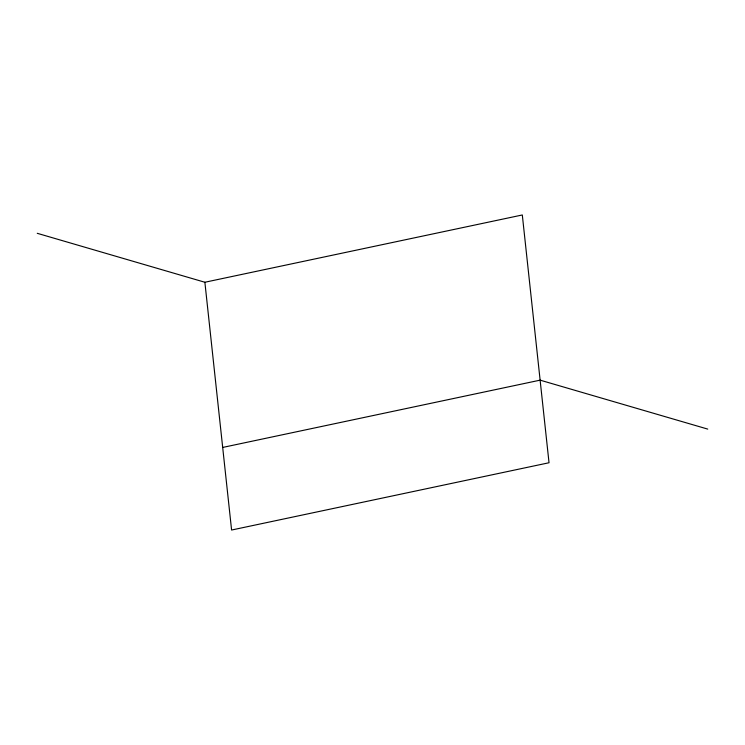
<?xml version="1.0" encoding="UTF-8"?>
<svg xmlns="http://www.w3.org/2000/svg" width="745" height="745" viewBox="0 0 745 745"><rect width="100%" height="100%" fill="white"/><g stroke="black" fill="none" stroke-linecap="round" stroke-linejoin="round"><path stroke-width="1.12" d="M204.875 282.253L522.31 214.97L549.028 462.747L231.593 530.03L204.875 282.253L37.25 233.306M222.69 447.438L540.125 380.155L707.75 429.101"/></g></svg>
